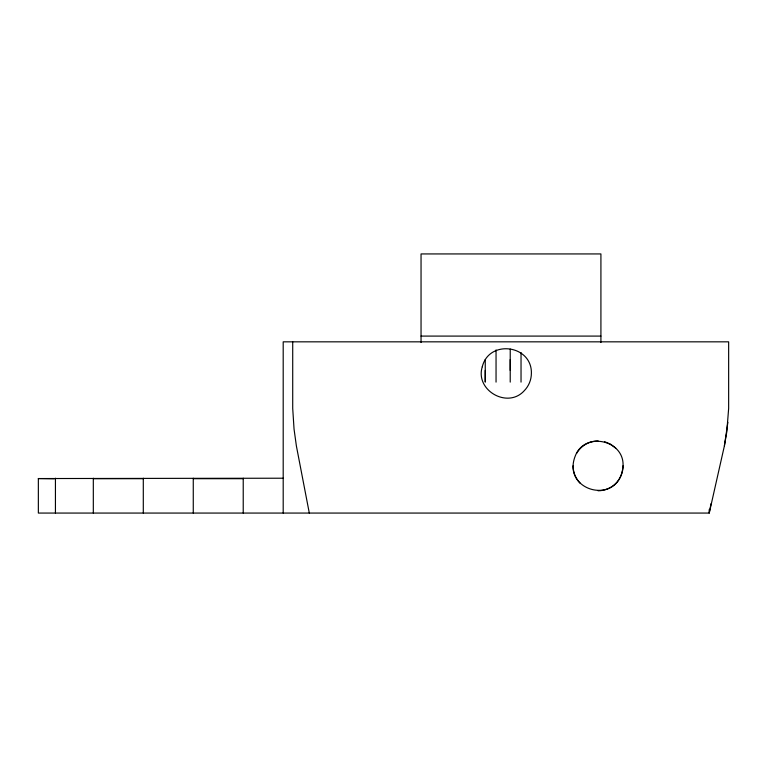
<?xml version="1.0" encoding="UTF-8"?>
<svg xmlns="http://www.w3.org/2000/svg" width="767" height="767" viewBox="0 0 767 767"><rect width="100%" height="100%" fill="white"/><g stroke="black" fill="none" stroke-linecap="round" stroke-linejoin="round"><path stroke-width="1.15" d="M485.262 370.413L485.243 382.119L485.262 359.541M510.218 370.413L510.237 359.541M283.196 478.215L38.35 478.55L38.35 513.065L709.245 513.065L724.393 445.895L726.771 432.042L728.65 408.399L728.65 341.833L283.196 341.833L283.196 513.065M727.873 422.329L724.393 445.895M623.044 465.799C620.043 507.61 558.127 491.024 576.439 453.316C587.647 431.802 624.261 440.996 623.044 465.799A24.889 24.889 0 0 1 615.728 483.469A24.496 23.48 0.1 0 1 598.059 490.784M711.038 503.67L709.187 513.065L709.178 509.633M421.045 336.09L600.916 336.09M93.315 478.694L143.295 478.694M193.265 478.694L243.225 478.694M54.284 478.781L38.35 478.55M604.54 441.658L610.551 444.16L615.728 448.139M309.302 513.065L296.388 445.972L294.049 429.127L292.716 408.399L292.716 341.833M600.916 342.504L600.916 253.935L421.045 253.935L421.045 342.504M521.033 352.552L521.033 382.119M510.237 349.062L510.218 382.119M496.048 349.925L496.048 382.119M243.225 478.215L243.225 513.065M193.265 478.215L193.265 513.065M143.295 478.215L143.295 513.065M93.315 478.215L93.315 513.065M55.435 478.215L55.435 513.065M576.573 453.441A24.889 24.889 0 0 1 598.193 440.948M580.389 483.469A25.138 25.138 0 0 1 573.083 465.799M482.28 366.77C474.84 390.211 507.486 409.051 524.072 390.911A25.138 25.138 0 0 0 531.387 373.251C531.972 344.824 489.068 339.158 482.28 366.77"/></g></svg>
